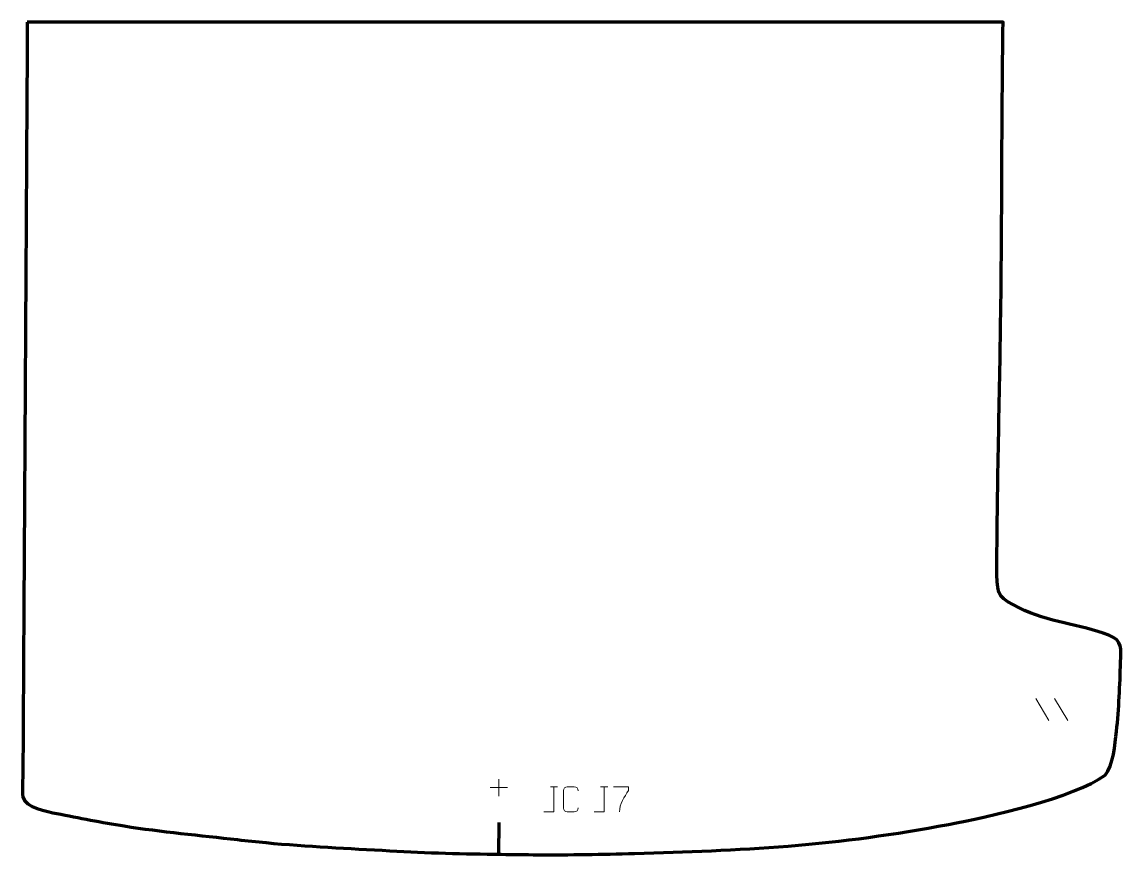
# Model space of a CAD drawing. Header units: millimetres. Extents: x 928 to 2026, y -36 to 794.
import ezdxf

# ---------------------------------------------------------------- set-up
doc = ezdxf.new("R2010")
doc.units = ezdxf.units.MM
doc.header["$MEASUREMENT"] = 0
doc.layers.add('layer 2', color=7, linetype='Continuous')
doc.layers.add('layer 3', color=7, linetype='Continuous')

msp = doc.modelspace()

# ---------------------------------------------------------------- linework, layer by layer
at = {"layer": 'layer 2', "color": 142, "lineweight": 9}
for points in [[(1938.9825, 119.8612), (1938.9825, 119.8612), (1952.1502, 97.9818), (1952.1502, 97.9818)], [(1938.9825, 119.8612), (1938.9825, 119.8612), (1952.1502, 97.9818), (1952.1502, 97.9818)], [(1957.8645, 119.8612), (1957.8645, 119.8612), (1971.0323, 97.9818), (1971.0323, 97.9818)], [(1957.8645, 119.8612), (1957.8645, 119.8612), (1971.0323, 97.9818), (1971.0323, 97.9818)], [(1403.6674, 39.6264), (1403.6674, 39.6264), (1403.6674, 22.4634), (1403.6674, 22.4634)], [(1395.0859, 31.0449), (1395.0859, 31.0449), (1412.2489, 31.0449), (1412.2489, 31.0449)], [(1455.0802, 31.8947), (1455.0802, 31.8947), (1462.2526, 31.8947), (1462.2526, 31.8947)], [(1505.1099, 31.8947), (1505.1099, 31.8947), (1512.2823, 31.8947), (1512.2823, 31.8947)]]:
    msp.add_open_spline(points, degree=3, dxfattribs=at)
for points, knots in [([(1448.6384, 6.9263), (1448.6384, 6.9263), (1458.6664, 6.9263), (1458.6664, 6.9263), (1458.6664, 6.9263), (1458.6664, 6.9263), (1458.6664, 31.8947), (1458.6664, 31.8947)], [0, 0, 0, 0, 0.333333333, 0.333333333, 0.333333333, 0.333333333, 1, 1, 1, 1]), ([(1482.8848, 10.7463), (1482.745, 8.4216), (1481.0668, 6.9411), (1478.9177, 6.9303), (1478.9177, 6.9303), (1476.5845, 6.9307), (1474.2512, 6.9307), (1471.9183, 6.9303), (1471.9183, 6.9303), (1469.9922, 6.8249), (1468.0189, 8.7105), (1468.0301, 10.729), (1468.0301, 10.729), (1468.0304, 16.5024), (1468.0304, 22.2755), (1468.0301, 28.0483), (1468.0301, 28.0483), (1468.0343, 30.1876), (1469.782, 31.9079), (1471.9357, 31.8944), (1471.9357, 31.8944), (1474.2628, 31.8944), (1476.5903, 31.8944), (1478.9177, 31.8944), (1478.9177, 31.8944), (1480.8655, 31.93), (1482.8581, 30.4375), (1482.8848, 27.9984)], [0, 0, 0, 0, 0.125, 0.125, 0.125, 0.125, 0.25, 0.25, 0.25, 0.25, 0.375, 0.375, 0.375, 0.375, 0.5, 0.5, 0.5, 0.5, 0.625, 0.625, 0.625, 0.625, 0.75, 0.75, 0.75, 0.75, 1, 1, 1, 1]), ([(1498.6681, 6.9263), (1498.6681, 6.9263), (1508.6961, 6.9263), (1508.6961, 6.9263), (1508.6961, 6.9263), (1508.6961, 6.9263), (1508.6961, 31.8947), (1508.6961, 31.8947)], [0, 0, 0, 0, 0.333333333, 0.333333333, 0.333333333, 0.333333333, 1, 1, 1, 1]), ([(1518.0746, 31.8972), (1518.0746, 31.8972), (1532.8995, 31.8972), (1532.8995, 31.8972), (1532.8995, 31.8972), (1532.8992, 30.6469), (1532.8992, 29.3966), (1532.8995, 28.1459), (1532.8995, 28.1459), (1528.9028, 22.1454), (1523.9847, 14.3071), (1523.9847, 6.9239)], [0, 0, 0, 0, 0.25, 0.25, 0.25, 0.25, 0.5, 0.5, 0.5, 0.5, 1, 1, 1, 1])]:
    msp.add_open_spline(points, degree=3, knots=knots, dxfattribs=at)
at = {"layer": 'layer 2', "color": 142, "lineweight": 158}
msp.add_open_spline([(1403.7305, -3.859), (1403.7305, -3.859), (1403.3422, -35.3726), (1403.3422, -35.3726)], degree=3, dxfattribs=at)
at = {"layer": 'layer 3', "color": 242, "lineweight": 158}
msp.add_open_spline([(933.5227, 794.1142), (933.5227, 794.1142), (1906.435, 793.938), (1906.435, 793.938), (1906.435, 793.938), (1904.9631, 694.2607), (1905.5288, 594.5828), (1904.0491, 494.9058), (1904.0491, 494.9058), (1902.805, 411.0962), (1900.5365, 326.934), (1900.2573, 243.159), (1900.2573, 243.159), (1900.1868, 221.9941), (1903.8494, 219.626), (1922.3829, 210.1403), (1922.3829, 210.1403), (1952.0161, 195.4468), (1982.4537, 194.36), (2011.8801, 182.8382), (2011.8801, 182.8382), (2026.0129, 177.3047), (2024.0502, 169.6467), (2023.6416, 156.1506), (2023.6416, 156.1506), (2022.942, 133.0451), (2022.0551, 109.9146), (2019.5541, 86.9232), (2019.5541, 86.9232), (2018.2618, 75.3731), (2016.2238, 52.0801), (2008.2564, 43.556), (2008.2564, 43.556), (1977.501, 21.0775), (1891.4951, 1.6352), (1851.9608, -5.6713), (1851.9608, -5.6713), (1798.0243, -15.6003), (1747.0058, -22.881), (1692.2843, -27.1707), (1692.2843, -27.1707), (1640.7038, -31.2141), (1590.5499, -33.266), (1538.8643, -34.5937), (1538.8643, -34.5937), (1506.7031, -35.4198), (1474.5862, -36.0756), (1442.4111, -35.8356), (1442.4111, -35.8356), (1430.2787, -35.7157), (1418.1467, -35.5462), (1406.0146, -35.4045), (1406.0146, -35.4045), (1368.9525, -34.9752), (1331.9561, -33.9835), (1294.9482, -31.8718), (1294.9482, -31.8718), (1253.8215, -29.4916), (1212.7686, -27.6524), (1171.7342, -23.805), (1171.7342, -23.805), (1162.2007, -22.9054), (1152.6868, -21.9102), (1143.1738, -20.8158), (1143.1738, -20.8158), (1105.8465, -16.4403), (1067.1721, -12.9935), (1030.1594, -7.1854), (1030.1594, -7.1854), (1007.9229, -3.696), (985.0387, 1.0471), (962.8553, 5.3032), (962.8553, 5.3032), (953.7821, 7.044), (931.3317, 11.1417), (929.0674, 21.9065), (929.0674, 21.9065), (928.2301, 28.3234), (929.0105, 39.9956), (929.0962, 46.9821), (929.0962, 46.9821), (929.2872, 75.3636), (929.4201, 103.7454), (929.5881, 132.127), (929.5881, 132.127), (929.8361, 173.8401), (930.0839, 215.5533), (930.3319, 257.2663), (930.3319, 257.2663), (930.6294, 307.3221), (930.9269, 357.3778), (931.2244, 407.4336), (931.2244, 407.4336), (931.5219, 457.4893), (931.8194, 507.5451), (932.1169, 557.6008), (932.1169, 557.6008), (932.5855, 636.4386), (933.0541, 715.2764), (933.5227, 794.1142)], degree=3, knots=[0, 0, 0, 0, 0.038461538, 0.038461538, 0.038461538, 0.038461538, 0.076923077, 0.076923077, 0.076923077, 0.076923077, 0.115384615, 0.115384615, 0.115384615, 0.115384615, 0.153846154, 0.153846154, 0.153846154, 0.153846154, 0.192307692, 0.192307692, 0.192307692, 0.192307692, 0.230769231, 0.230769231, 0.230769231, 0.230769231, 0.269230769, 0.269230769, 0.269230769, 0.269230769, 0.307692308, 0.307692308, 0.307692308, 0.307692308, 0.346153846, 0.346153846, 0.346153846, 0.346153846, 0.384615385, 0.384615385, 0.384615385, 0.384615385, 0.423076923, 0.423076923, 0.423076923, 0.423076923, 0.461538462, 0.461538462, 0.461538462, 0.461538462, 0.5, 0.5, 0.5, 0.5, 0.538461538, 0.538461538, 0.538461538, 0.538461538, 0.576923077, 0.576923077, 0.576923077, 0.576923077, 0.615384615, 0.615384615, 0.615384615, 0.615384615, 0.653846154, 0.653846154, 0.653846154, 0.653846154, 0.692307692, 0.692307692, 0.692307692, 0.692307692, 0.730769231, 0.730769231, 0.730769231, 0.730769231, 0.769230769, 0.769230769, 0.769230769, 0.769230769, 0.807692308, 0.807692308, 0.807692308, 0.807692308, 0.846153846, 0.846153846, 0.846153846, 0.846153846, 0.884615385, 0.884615385, 0.884615385, 0.884615385, 0.923076923, 0.923076923, 0.923076923, 0.923076923, 1, 1, 1, 1], dxfattribs=at)

doc.saveas('drawing.dxf')
